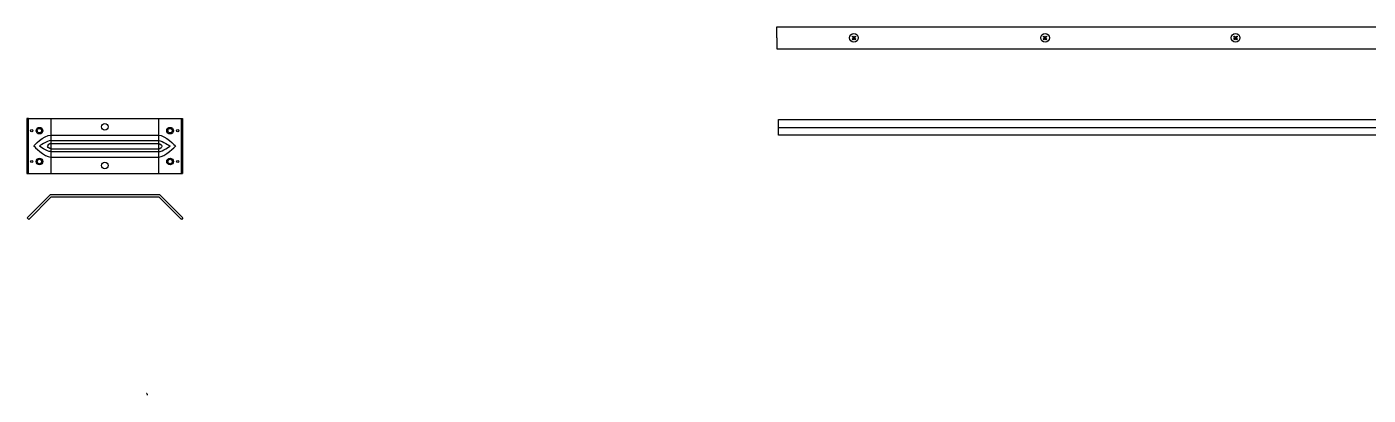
# Model space of a CAD drawing. Header units: millimetres. Extents: x 87 to 2337, y 122 to 625.
# Drawn here: x 825.6 to 947.4, y 467.9 to 501.3 of the extents above; entities that cross this region are included whole.
import ezdxf

# ---------------------------------------------------------------- set-up
doc = ezdxf.new("R2010")
doc.units = ezdxf.units.MM
doc.layers.get('0').update_dxf_attribs({"color": 255})
doc.layers.add('VITI', color=4, linetype='Continuous')

msp = doc.modelspace()

# ---------------------------------------------------------------- linework, layer by layer
for p, q in [((893.67, 500.28), (893.67, 501.28)), ((893.67, 501.28), (959.67, 501.28)), ((893.67, 500.28), (893.67, 499.28)), ((893.67, 499.28), (959.67, 499.28)), ((825.71, 492.96), (825.57, 492.96)), ((825.57, 492.96), (825.57, 487.96)), ((825.71, 487.96), (825.71, 492.96)), ((825.71, 492.96), (839.57, 492.96)), ((827.76, 492.96), (827.76, 487.96)), ((837.52, 492.96), (837.52, 487.96)), ((839.57, 492.96), (839.57, 487.96)), ((839.57, 492.96), (839.71, 492.96)), ((839.71, 492.96), (839.71, 487.96)), ((893.82, 491.46), (893.82, 492.86)), ((893.82, 492.86), (959.82, 492.86)), ((893.82, 492.16), (959.82, 492.16)), ((827.76, 491.46), (837.52, 491.46)), ((827.76, 491.46), (827.76, 490.46)), ((827.76, 490.96), (837.52, 490.96)), ((827.76, 490.96), (827.76, 490.46)), ((959.82, 491.46), (893.82, 491.46)), ((827.76, 490.71), (837.52, 490.71)), ((827.76, 490.46), (827.76, 489.46)), ((827.76, 490.46), (827.76, 489.96)), ((827.76, 490.21), (837.52, 490.21)), ((827.76, 489.96), (837.52, 489.96)), ((827.76, 489.46), (837.52, 489.46)), ((825.57, 487.96), (839.71, 487.96)), ((827.72, 486.07), (825.6, 483.95)), ((827.72, 486.07), (832.96, 486.07)), ((832.96, 486.07), (837.62, 486.07)), ((837.62, 486.07), (839.74, 483.95)), ((825.74, 483.81), (827.79, 485.86)), ((827.79, 485.86), (832.96, 485.86)), ((832.96, 485.86), (837.55, 485.86)), ((839.6, 483.81), (837.55, 485.86)), ((825.6, 483.95), (825.74, 483.81)), ((825.74, 483.81), (826.23, 484.3)), ((839.6, 483.81), (839.1, 484.31)), ((839.74, 483.95), (839.6, 483.81)), ((836.49, 467.97), (836.49, 467.87)), ((836.49, 467.87), (836.49, 467.87))]:
    msp.add_line(p, q)
for centre, radius in [((900.67, 500.28), 0.4), ((900.67, 500.28), 0.4), ((918.03, 500.28), 0.4), ((918.03, 500.28), 0.4), ((935.33, 500.28), 0.4), ((935.33, 500.28), 0.4), ((826.71, 491.86), 0.3), ((832.64, 492.21), 0.3), ((838.57, 491.86), 0.3), ((826.01, 491.86), 0.1), ((826.71, 491.86), 0.2), ((838.57, 491.86), 0.2), ((839.27, 491.86), 0.1), ((826.01, 489.06), 0.1), ((826.71, 489.06), 0.3), ((826.71, 489.06), 0.2), ((832.64, 488.71), 0.3), ((838.57, 489.06), 0.3), ((838.57, 489.06), 0.2), ((839.27, 489.06), 0.1)]:
    msp.add_circle(centre, radius)
msp.add_arc((836.44, 467.97), 0.05, 0, 90)
for points in [[(826.21, 490.46), (826.11, 490.46), (827.14, 491.46), (827.76, 491.46)], [(827.76, 490.96), (827.37, 490.96), (826.71, 490.46), (826.71, 490.46)], [(837.52, 491.46), (838.13, 491.46), (839.07, 490.46), (839.07, 490.46)], [(837.52, 490.96), (837.9, 490.96), (838.57, 490.46), (838.57, 490.46)], [(826.21, 490.46), (826.21, 490.46), (827.14, 489.46), (827.76, 489.46)], [(827.76, 489.96), (827.37, 489.96), (826.71, 490.46), (826.71, 490.46)], [(827.76, 490.71), (827.63, 490.71), (827.33, 490.46), (827.46, 490.46)], [(827.76, 490.21), (827.63, 490.21), (827.33, 490.46), (827.46, 490.46)], [(837.52, 490.71), (837.65, 490.71), (837.95, 490.46), (837.82, 490.46)], [(837.52, 489.46), (838.13, 489.46), (839.07, 490.46), (839.07, 490.46)], [(837.52, 489.96), (837.9, 489.96), (838.57, 490.46), (838.57, 490.46)], [(837.52, 490.21), (837.65, 490.21), (837.95, 490.46), (837.82, 490.46)]]:
    msp.add_open_spline(points, degree=3)
at = {"layer": 'VITI'}
for p, q in [((900.51, 500.39), (900.56, 500.44)), ((900.51, 500.39), (900.56, 500.44)), ((900.62, 500.28), (900.51, 500.39)), ((900.62, 500.28), (900.51, 500.39)), ((900.51, 500.17), (900.62, 500.28)), ((900.51, 500.17), (900.62, 500.28)), ((900.56, 500.11), (900.51, 500.17)), ((900.56, 500.11), (900.51, 500.17)), ((900.56, 500.44), (900.67, 500.33)), ((900.56, 500.44), (900.67, 500.33)), ((900.67, 500.22), (900.56, 500.11)), ((900.67, 500.22), (900.56, 500.11)), ((900.67, 500.33), (900.78, 500.44)), ((900.67, 500.33), (900.78, 500.44)), ((900.67, 500.33), (900.67, 500.22)), ((900.67, 500.33), (900.67, 500.22)), ((900.78, 500.11), (900.67, 500.22)), ((900.78, 500.11), (900.67, 500.22)), ((900.84, 500.39), (900.73, 500.28)), ((900.84, 500.39), (900.73, 500.28)), ((900.73, 500.28), (900.84, 500.17)), ((900.73, 500.28), (900.84, 500.17)), ((900.78, 500.44), (900.84, 500.39)), ((900.78, 500.44), (900.84, 500.39)), ((900.84, 500.17), (900.78, 500.11)), ((900.84, 500.17), (900.78, 500.11)), ((917.86, 500.39), (917.92, 500.44)), ((917.86, 500.39), (917.92, 500.44)), ((917.97, 500.28), (917.86, 500.39)), ((917.97, 500.28), (917.86, 500.39)), ((917.86, 500.17), (917.97, 500.28)), ((917.86, 500.17), (917.97, 500.28)), ((917.92, 500.11), (917.86, 500.17)), ((917.92, 500.11), (917.86, 500.17)), ((917.92, 500.44), (918.03, 500.33)), ((917.92, 500.44), (918.03, 500.33)), ((918.03, 500.22), (917.92, 500.11)), ((918.03, 500.22), (917.92, 500.11)), ((918.03, 500.33), (918.14, 500.44)), ((918.03, 500.33), (918.14, 500.44)), ((918.03, 500.33), (918.03, 500.22)), ((918.03, 500.33), (918.03, 500.22)), ((918.14, 500.11), (918.03, 500.22)), ((918.14, 500.11), (918.03, 500.22)), ((918.19, 500.39), (918.08, 500.28)), ((918.19, 500.39), (918.08, 500.28)), ((918.08, 500.28), (918.19, 500.17)), ((918.08, 500.28), (918.19, 500.17)), ((918.14, 500.44), (918.19, 500.39)), ((918.14, 500.44), (918.19, 500.39)), ((918.19, 500.17), (918.14, 500.11)), ((918.19, 500.17), (918.14, 500.11)), ((935.16, 500.39), (935.22, 500.44)), ((935.16, 500.39), (935.22, 500.44)), ((935.27, 500.28), (935.16, 500.39)), ((935.27, 500.28), (935.16, 500.39)), ((935.16, 500.17), (935.27, 500.28)), ((935.16, 500.17), (935.27, 500.28)), ((935.22, 500.11), (935.16, 500.17)), ((935.22, 500.11), (935.16, 500.17)), ((935.22, 500.44), (935.33, 500.33)), ((935.22, 500.44), (935.33, 500.33)), ((935.33, 500.22), (935.22, 500.11)), ((935.33, 500.22), (935.22, 500.11)), ((935.33, 500.33), (935.44, 500.44)), ((935.33, 500.33), (935.44, 500.44)), ((935.33, 500.33), (935.33, 500.22)), ((935.33, 500.33), (935.33, 500.22)), ((935.44, 500.11), (935.33, 500.22)), ((935.44, 500.11), (935.33, 500.22)), ((935.49, 500.39), (935.38, 500.28)), ((935.49, 500.39), (935.38, 500.28)), ((935.38, 500.28), (935.49, 500.17)), ((935.38, 500.28), (935.49, 500.17)), ((935.44, 500.44), (935.49, 500.39)), ((935.44, 500.44), (935.49, 500.39)), ((935.49, 500.17), (935.44, 500.11)), ((935.49, 500.17), (935.44, 500.11))]:
    msp.add_line(p, q, dxfattribs=at)

doc.saveas('drawing.dxf')
